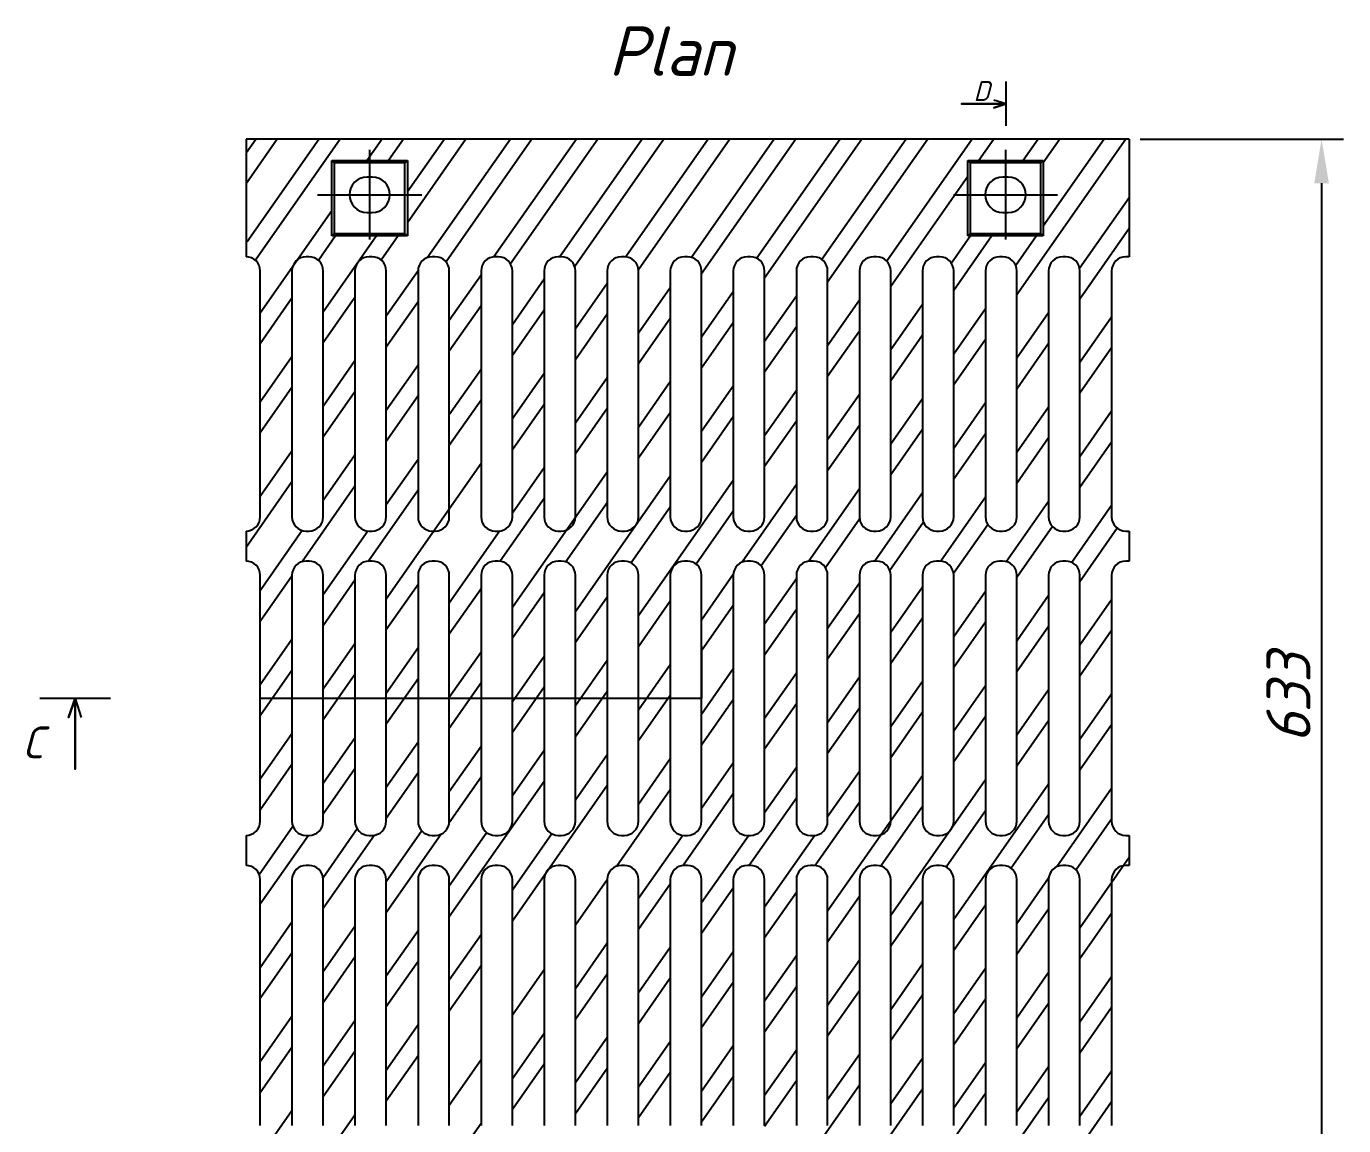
# Model space of a CAD drawing. Header units: millimetres. Extents: x 29006 to 29645, y 5570 to 5801.
# Drawn here: x 29005.7 to 29080.3, y 5605.8 to 5668.1 of the extents above; entities that cross this region are included whole.
import ezdxf

# ---------------------------------------------------------------- set-up
doc = ezdxf.new("R2010")
doc.units = ezdxf.units.MM
doc.linetypes.add('CENTER', pattern=[50.8, 31.75, -6.35, 6.35, -6.35])
doc.styles.add('GOST-2.304_Type-B_italic', font='')
doc.styles.get('GOST-2.304_Type-B_italic').set_extended_font_data('GOST Common', italic=True)
doc.dimstyles.new('ISO-25', dxfattribs={"dimtxt": 2.5, "dimasz": 2.5, "dimexe": 1.25, "dimexo": 0.625, "dimtad": 1, "dimtoh": 1, "dimtxsty": 'GOST-2.304_Type-B_italic', "dimcen": 2.5, "dimadec": 0, "dimazin": 0, "dimtfac": 1, "dimtmove": 0, "dimatfit": 3, "dimfxl": 1, "dimarcsym": 0})

# ---------------------------------------------------------------- blocks, each defined once
blk = doc.blocks.new('*D26')
at = {"color": 0, "lineweight": -2, "transparency": 16777216}
for p, q in [((29068.792, 5661.698), (29080.313, 5661.698)), ((29079.063, 5659.198), (29079.063, 5600.898)), ((29068.792, 5598.398), (29080.313, 5598.398))]:
    blk.add_line(p, q, dxfattribs=at)
at = {"color": 0, "transparency": 16777216}
for points in [[(29078.647, 5659.198), (29079.48, 5659.198), (29079.063, 5661.698)], [(29078.647, 5600.898), (29079.48, 5600.898), (29079.063, 5598.398)]]:
    blk.add_solid(points, dxfattribs=at)
at = {"layer": 'Defpoints', "color": 0, "transparency": 16777216}
for p in [(29068.167, 5661.698), (29068.167, 5598.398), (29079.063, 5598.398)]:
    blk.add_point(p, dxfattribs=at)
at = {"color": 0, "transparency": 16777216, "insert": (29077.188, 5630.048), "char_height": 2.5, "attachment_point": 5, "rotation": 90, "style": 'GOST-2.304_Type-B_italic'}
blk.add_mtext('633', dxfattribs=at)

msp = doc.modelspace()

# ---------------------------------------------------------------- linework, layer by layer
at = {"color": 0, "linetype": 'Continuous'}
for p, q in [((29018.167, 5661.698), (29018.167, 5655.038)), ((29068.167, 5661.698), (29018.167, 5661.698)), ((29068.167, 5661.698), (29068.167, 5655.038)), ((29023.031, 5660.484), (29027.303, 5660.484)), ((29023.031, 5656.212), (29023.031, 5660.484)), ((29023.167, 5660.348), (29023.031, 5660.484)), ((29023.167, 5660.348), (29023.167, 5656.348)), ((29027.167, 5660.348), (29023.167, 5660.348)), ((29027.303, 5660.484), (29027.167, 5660.348)), ((29027.167, 5656.348), (29027.167, 5660.348)), ((29027.303, 5660.484), (29027.303, 5656.212)), ((29059.031, 5660.484), (29063.304, 5660.484)), ((29059.031, 5656.212), (29059.031, 5660.484)), ((29059.167, 5660.348), (29059.031, 5660.484)), ((29059.167, 5660.348), (29059.167, 5656.348)), ((29063.167, 5660.348), (29059.167, 5660.348)), ((29063.304, 5660.484), (29063.167, 5660.348)), ((29063.167, 5656.348), (29063.167, 5660.348)), ((29063.304, 5660.484), (29063.304, 5656.212)), ((29025.317, 5659.547), (29025.017, 5659.547)), ((29061.317, 5659.547), (29061.017, 5659.547)), ((29025.017, 5657.547), (29025.317, 5657.547)), ((29061.017, 5657.547), (29061.317, 5657.547)), ((29023.167, 5656.348), (29023.031, 5656.212)), ((29027.303, 5656.212), (29023.031, 5656.212)), ((29023.167, 5656.348), (29027.167, 5656.348)), ((29027.303, 5656.212), (29027.167, 5656.348)), ((29059.167, 5656.348), (29059.031, 5656.212)), ((29063.304, 5656.212), (29059.031, 5656.212)), ((29059.167, 5656.348), (29063.167, 5656.348)), ((29063.304, 5656.212), (29063.167, 5656.348)), ((29021.737, 5655.038), (29021.567, 5655.038)), ((29025.307, 5655.038), (29025.137, 5655.038)), ((29028.877, 5655.038), (29028.707, 5655.038)), ((29032.447, 5655.038), (29032.277, 5655.038)), ((29036.017, 5655.038), (29035.847, 5655.038)), ((29039.587, 5655.038), (29039.417, 5655.038)), ((29043.157, 5655.038), (29042.987, 5655.038)), ((29046.727, 5655.038), (29046.557, 5655.038)), ((29050.297, 5655.038), (29050.127, 5655.038)), ((29053.867, 5655.038), (29053.697, 5655.038)), ((29057.437, 5655.038), (29057.267, 5655.038)), ((29061.007, 5655.038), (29060.837, 5655.038)), ((29064.577, 5655.038), (29064.407, 5655.038)), ((29068.147, 5655.038), (29067.977, 5655.038)), ((29018.967, 5640.308), (29018.967, 5654.238)), ((29020.767, 5654.238), (29020.767, 5640.308)), ((29022.537, 5640.308), (29022.537, 5654.238)), ((29024.337, 5654.238), (29024.337, 5640.308)), ((29026.107, 5640.308), (29026.107, 5654.238)), ((29027.907, 5654.238), (29027.907, 5640.308)), ((29029.677, 5640.308), (29029.677, 5654.238)), ((29031.477, 5654.238), (29031.477, 5640.308)), ((29033.247, 5640.308), (29033.247, 5654.238)), ((29035.047, 5654.238), (29035.047, 5640.308)), ((29036.817, 5640.308), (29036.817, 5654.238)), ((29038.617, 5654.238), (29038.617, 5640.308)), ((29040.387, 5640.308), (29040.387, 5654.238)), ((29042.187, 5654.238), (29042.187, 5640.308)), ((29043.957, 5640.308), (29043.957, 5654.238)), ((29045.757, 5654.238), (29045.757, 5640.308)), ((29047.527, 5640.308), (29047.527, 5654.238)), ((29049.327, 5654.238), (29049.327, 5640.308)), ((29051.097, 5640.308), (29051.097, 5654.238)), ((29052.897, 5654.238), (29052.897, 5640.308)), ((29054.667, 5640.308), (29054.667, 5654.238)), ((29056.467, 5654.238), (29056.467, 5640.308)), ((29058.237, 5640.308), (29058.237, 5654.238)), ((29060.037, 5654.238), (29060.037, 5640.308)), ((29061.807, 5640.308), (29061.807, 5654.238)), ((29063.607, 5654.238), (29063.607, 5640.308)), ((29065.377, 5640.308), (29065.377, 5654.238)), ((29067.177, 5654.238), (29067.177, 5640.308)), ((29018.167, 5639.508), (29018.167, 5637.808)), ((29021.567, 5639.508), (29021.737, 5639.508)), ((29025.137, 5639.508), (29025.307, 5639.508)), ((29028.707, 5639.508), (29028.877, 5639.508)), ((29032.277, 5639.508), (29032.447, 5639.508)), ((29035.847, 5639.508), (29036.017, 5639.508)), ((29039.417, 5639.508), (29039.587, 5639.508)), ((29042.987, 5639.508), (29043.157, 5639.508)), ((29046.557, 5639.508), (29046.727, 5639.508)), ((29050.127, 5639.508), (29050.297, 5639.508)), ((29053.697, 5639.508), (29053.867, 5639.508)), ((29057.267, 5639.508), (29057.437, 5639.508)), ((29060.837, 5639.508), (29061.007, 5639.508)), ((29064.407, 5639.508), (29064.577, 5639.508)), ((29067.977, 5639.508), (29068.147, 5639.508)), ((29068.167, 5639.508), (29068.167, 5637.808)), ((29021.737, 5637.808), (29021.567, 5637.808)), ((29025.307, 5637.808), (29025.137, 5637.808)), ((29028.877, 5637.808), (29028.707, 5637.808)), ((29032.447, 5637.808), (29032.277, 5637.808)), ((29036.017, 5637.808), (29035.847, 5637.808)), ((29039.587, 5637.808), (29039.417, 5637.808)), ((29043.157, 5637.808), (29042.987, 5637.808)), ((29046.727, 5637.808), (29046.557, 5637.808)), ((29050.297, 5637.808), (29050.127, 5637.808)), ((29053.867, 5637.808), (29053.697, 5637.808)), ((29057.437, 5637.808), (29057.267, 5637.808)), ((29061.007, 5637.808), (29060.837, 5637.808)), ((29064.577, 5637.808), (29064.407, 5637.808)), ((29068.147, 5637.808), (29067.977, 5637.808)), ((29018.967, 5623.078), (29018.967, 5637.008)), ((29020.767, 5637.008), (29020.767, 5623.078)), ((29022.537, 5623.078), (29022.537, 5637.008)), ((29024.337, 5637.008), (29024.337, 5623.078)), ((29026.107, 5623.078), (29026.107, 5637.008)), ((29027.907, 5637.008), (29027.907, 5623.078)), ((29029.677, 5623.078), (29029.677, 5637.008)), ((29031.477, 5637.008), (29031.477, 5623.078)), ((29033.247, 5623.078), (29033.247, 5637.008)), ((29035.047, 5637.008), (29035.047, 5623.078)), ((29036.817, 5623.078), (29036.817, 5637.008)), ((29038.617, 5637.008), (29038.617, 5623.078)), ((29040.387, 5623.078), (29040.387, 5637.008)), ((29042.187, 5637.008), (29042.187, 5623.078)), ((29043.957, 5623.078), (29043.957, 5637.008)), ((29045.757, 5637.008), (29045.757, 5623.078)), ((29047.527, 5623.078), (29047.527, 5637.008)), ((29049.327, 5637.008), (29049.327, 5623.078)), ((29051.097, 5623.078), (29051.097, 5637.008)), ((29052.897, 5637.008), (29052.897, 5623.078)), ((29054.667, 5623.078), (29054.667, 5637.008)), ((29056.467, 5637.008), (29056.467, 5623.078)), ((29058.237, 5623.078), (29058.237, 5637.008)), ((29060.037, 5637.008), (29060.037, 5623.078)), ((29061.807, 5623.078), (29061.807, 5637.008)), ((29063.607, 5637.008), (29063.607, 5623.078)), ((29065.377, 5623.078), (29065.377, 5637.008)), ((29067.177, 5637.008), (29067.177, 5623.078)), ((29018.167, 5622.278), (29018.167, 5620.578)), ((29021.567, 5622.278), (29021.737, 5622.278)), ((29025.137, 5622.278), (29025.307, 5622.278)), ((29028.707, 5622.278), (29028.877, 5622.278)), ((29032.277, 5622.278), (29032.447, 5622.278)), ((29035.847, 5622.278), (29036.017, 5622.278)), ((29039.417, 5622.278), (29039.587, 5622.278)), ((29042.987, 5622.278), (29043.157, 5622.278)), ((29046.557, 5622.278), (29046.727, 5622.278)), ((29050.127, 5622.278), (29050.297, 5622.278)), ((29053.697, 5622.278), (29053.867, 5622.278)), ((29057.267, 5622.278), (29057.437, 5622.278)), ((29060.837, 5622.278), (29061.007, 5622.278)), ((29064.407, 5622.278), (29064.577, 5622.278)), ((29067.977, 5622.278), (29068.147, 5622.278)), ((29068.167, 5622.278), (29068.167, 5620.578)), ((29021.737, 5620.578), (29021.567, 5620.578)), ((29025.307, 5620.578), (29025.137, 5620.578)), ((29028.877, 5620.578), (29028.707, 5620.578)), ((29032.447, 5620.578), (29032.277, 5620.578)), ((29036.017, 5620.578), (29035.847, 5620.578)), ((29039.587, 5620.578), (29039.417, 5620.578)), ((29043.157, 5620.578), (29042.987, 5620.578)), ((29046.727, 5620.578), (29046.557, 5620.578)), ((29050.297, 5620.578), (29050.127, 5620.578)), ((29053.867, 5620.578), (29053.697, 5620.578)), ((29057.437, 5620.578), (29057.267, 5620.578)), ((29061.007, 5620.578), (29060.837, 5620.578)), ((29064.577, 5620.578), (29064.407, 5620.578)), ((29068.147, 5620.578), (29067.977, 5620.578)), ((29018.967, 5605.848), (29018.967, 5619.778)), ((29020.767, 5619.778), (29020.767, 5605.848)), ((29022.537, 5605.848), (29022.537, 5619.778)), ((29024.337, 5619.778), (29024.337, 5605.848)), ((29026.107, 5605.848), (29026.107, 5619.778)), ((29027.907, 5619.778), (29027.907, 5605.848)), ((29029.677, 5605.848), (29029.677, 5619.778)), ((29031.477, 5619.778), (29031.477, 5605.848)), ((29033.247, 5605.848), (29033.247, 5619.778)), ((29035.047, 5619.778), (29035.047, 5605.848)), ((29036.817, 5605.848), (29036.817, 5619.778)), ((29038.617, 5619.778), (29038.617, 5605.848)), ((29040.387, 5605.848), (29040.387, 5619.778)), ((29042.187, 5619.778), (29042.187, 5605.848)), ((29043.957, 5605.848), (29043.957, 5619.778)), ((29045.757, 5619.778), (29045.757, 5605.848)), ((29047.527, 5605.848), (29047.527, 5619.778)), ((29049.327, 5619.778), (29049.327, 5605.848)), ((29051.097, 5605.848), (29051.097, 5619.778)), ((29052.897, 5619.778), (29052.897, 5605.848)), ((29054.667, 5605.848), (29054.667, 5619.778)), ((29056.467, 5619.778), (29056.467, 5605.848)), ((29058.237, 5605.848), (29058.237, 5619.778)), ((29060.037, 5619.778), (29060.037, 5605.848)), ((29061.807, 5605.848), (29061.807, 5619.778)), ((29063.607, 5619.778), (29063.607, 5605.848)), ((29065.377, 5605.848), (29065.377, 5619.778)), ((29067.177, 5619.778), (29067.177, 5605.848))]:
    msp.add_line(p, q, dxfattribs=at)
at = {"color": 0}
for p, q in [((29019.935, 5661.698), (29018.167, 5659.173)), ((29018.167, 5660.917), (29018.714, 5661.698)), ((29018.223, 5655.897), (29022.285, 5661.698)), ((29023.506, 5661.698), (29018.7, 5654.835)), ((29025.006, 5660.484), (29025.856, 5661.698)), ((29027.077, 5661.698), (29026.227, 5660.484)), ((29029.397, 5661.698), (29027.303, 5658.709)), ((29030.617, 5661.698), (29027.303, 5656.965)), ((29033.133, 5661.698), (29028.436, 5654.991)), ((29034.354, 5661.698), (29029.49, 5654.752)), ((29036.869, 5661.698), (29032.203, 5655.035)), ((29038.09, 5661.698), (29033.143, 5654.633)), ((29040.605, 5661.698), (29035.942, 5655.038)), ((29041.826, 5661.698), (29036.777, 5654.488)), ((29044.342, 5661.698), (29039.675, 5655.033)), ((29045.562, 5661.698), (29040.385, 5654.303)), ((29048.078, 5661.698), (29043.39, 5655.003)), ((29049.299, 5661.698), (29043.957, 5654.07)), ((29051.814, 5661.698), (29047.09, 5654.951)), ((29053.035, 5661.698), (29047.527, 5653.832)), ((29055.55, 5661.698), (29050.776, 5654.879)), ((29056.771, 5661.698), (29051.097, 5653.595)), ((29059.287, 5661.698), (29054.448, 5654.788)), ((29060.508, 5661.698), (29059.658, 5660.484)), ((29067.98, 5661.698), (29061.807, 5652.882)), ((29063.023, 5661.698), (29062.173, 5660.484)), ((29064.244, 5661.698), (29063.304, 5660.355)), ((29066.759, 5661.698), (29063.304, 5656.763)), ((29059.031, 5659.589), (29054.667, 5653.357)), ((29068.167, 5658.373), (29065.366, 5654.372)), ((29018.967, 5651.86), (29023.031, 5657.663)), ((29068.167, 5656.629), (29065.377, 5652.645)), ((29023.236, 5656.212), (29022.271, 5654.834)), ((29025.555, 5656.212), (29022.537, 5651.902)), ((29026.776, 5656.212), (29025.822, 5654.85)), ((29059.182, 5656.212), (29058.106, 5654.676)), ((29060.402, 5656.212), (29058.237, 5653.12)), ((29062.918, 5656.212), (29061.748, 5654.541)), ((29027.907, 5654.235), (29026.107, 5651.665)), ((29031.477, 5653.998), (29029.677, 5651.427)), ((29035.047, 5653.76), (29033.247, 5651.19)), ((29038.617, 5653.523), (29036.817, 5650.952)), ((29024.337, 5652.729), (29022.537, 5650.159)), ((29042.187, 5653.285), (29040.387, 5650.715)), ((29045.757, 5653.048), (29043.957, 5650.477)), ((29049.327, 5652.81), (29047.527, 5650.24)), ((29020.767, 5652.687), (29018.967, 5650.116)), ((29027.907, 5652.492), (29026.107, 5649.921)), ((29031.477, 5652.254), (29029.677, 5649.684)), ((29035.047, 5652.017), (29033.247, 5649.446)), ((29052.897, 5652.573), (29051.097, 5650.002)), ((29056.467, 5652.335), (29054.667, 5649.765)), ((29060.037, 5652.098), (29058.237, 5649.527)), ((29038.617, 5651.779), (29036.817, 5649.209)), ((29042.187, 5651.542), (29040.387, 5648.971)), ((29045.757, 5651.304), (29043.957, 5648.734)), ((29063.607, 5651.86), (29061.807, 5649.29)), ((29067.177, 5651.623), (29065.377, 5649.052)), ((29049.327, 5651.067), (29047.527, 5648.496)), ((29052.897, 5650.829), (29051.097, 5648.259)), ((29056.467, 5650.592), (29054.667, 5648.021)), ((29060.037, 5650.355), (29058.237, 5647.784)), ((29063.607, 5650.117), (29061.807, 5647.546)), ((29067.177, 5649.88), (29065.377, 5647.309)), ((29020.767, 5649.374), (29018.967, 5646.804)), ((29024.337, 5649.137), (29022.537, 5646.566)), ((29027.907, 5648.899), (29026.107, 5646.329)), ((29031.477, 5648.662), (29029.677, 5646.091)), ((29035.047, 5648.424), (29033.247, 5645.854)), ((29020.767, 5647.631), (29018.967, 5645.06)), ((29038.617, 5648.187), (29036.817, 5645.616)), ((29042.187, 5647.949), (29040.387, 5645.379)), ((29045.757, 5647.712), (29043.957, 5645.141)), ((29024.337, 5647.393), (29022.537, 5644.823)), ((29027.907, 5647.156), (29026.107, 5644.585)), ((29031.477, 5646.918), (29029.677, 5644.348)), ((29049.327, 5647.474), (29047.527, 5644.904)), ((29052.897, 5647.237), (29051.097, 5644.666)), ((29056.467, 5646.999), (29054.667, 5644.429)), ((29060.037, 5646.762), (29058.237, 5644.191)), ((29035.047, 5646.681), (29033.247, 5644.11)), ((29038.617, 5646.443), (29036.817, 5643.873)), ((29042.187, 5646.206), (29040.387, 5643.635)), ((29063.607, 5646.525), (29061.807, 5643.954)), ((29067.177, 5646.287), (29065.377, 5643.716)), ((29045.757, 5645.968), (29043.957, 5643.398)), ((29049.327, 5645.731), (29047.527, 5643.16)), ((29052.897, 5645.493), (29051.097, 5642.923)), ((29056.467, 5645.256), (29054.667, 5642.685)), ((29060.037, 5645.019), (29058.237, 5642.448)), ((29063.607, 5644.781), (29061.807, 5642.21)), ((29067.177, 5644.544), (29065.377, 5641.973)), ((29020.767, 5644.038), (29018.967, 5641.468)), ((29024.337, 5643.801), (29022.537, 5641.23)), ((29027.907, 5643.563), (29026.107, 5640.993)), ((29031.477, 5643.326), (29026.107, 5635.657)), ((29035.047, 5643.088), (29033.247, 5640.518)), ((29020.767, 5642.295), (29018.167, 5638.582)), ((29038.617, 5642.851), (29033.247, 5635.182)), ((29042.187, 5642.613), (29036.817, 5634.944)), ((29045.757, 5642.376), (29040.387, 5634.707)), ((29024.337, 5642.057), (29021.338, 5637.775)), ((29027.907, 5641.82), (29025.097, 5637.807)), ((29049.327, 5642.138), (29046.253, 5637.748)), ((29052.897, 5641.901), (29050.027, 5637.802)), ((29056.467, 5641.664), (29053.768, 5637.808)), ((29035.047, 5641.345), (29032.565, 5637.799)), ((29038.617, 5641.107), (29036.277, 5637.765)), ((29042.187, 5640.87), (29039.974, 5637.709)), ((29060.037, 5641.426), (29057.502, 5637.805)), ((29063.607, 5641.189), (29061.22, 5637.779)), ((29067.177, 5640.951), (29064.922, 5637.73)), ((29045.757, 5640.632), (29043.657, 5637.633)), ((29049.327, 5640.395), (29047.327, 5637.538)), ((29052.909, 5640.174), (29050.982, 5637.422)), ((29021.352, 5639.538), (29018.967, 5636.132)), ((29025.07, 5639.511), (29022.537, 5635.894)), ((29032.544, 5639.514), (29029.677, 5635.419)), ((29056.527, 5640.005), (29054.619, 5637.281)), ((29060.168, 5639.87), (29058.232, 5637.104)), ((29063.826, 5639.758), (29061.807, 5636.874)), ((29067.499, 5639.667), (29065.377, 5636.637)), ((29020.767, 5636.959), (29018.967, 5634.388)), ((29024.337, 5636.721), (29022.537, 5634.151)), ((29027.907, 5636.484), (29026.107, 5633.913)), ((29045.758, 5637.041), (29043.957, 5634.469)), ((29049.327, 5636.802), (29047.527, 5634.232)), ((29052.897, 5636.565), (29051.097, 5633.994)), ((29056.467, 5636.328), (29054.667, 5633.757)), ((29031.477, 5636.246), (29029.677, 5633.676)), ((29035.047, 5636.009), (29033.247, 5633.438)), ((29038.617, 5635.771), (29036.817, 5633.201)), ((29060.037, 5636.09), (29058.237, 5633.519)), ((29063.607, 5635.853), (29061.807, 5633.282)), ((29067.177, 5635.615), (29065.377, 5633.044)), ((29042.187, 5635.534), (29040.387, 5632.963)), ((29045.757, 5635.297), (29043.957, 5632.726)), ((29049.327, 5635.059), (29047.527, 5632.488)), ((29052.897, 5634.822), (29051.097, 5632.251)), ((29056.467, 5634.584), (29054.667, 5632.013)), ((29060.037, 5634.347), (29058.237, 5631.776)), ((29063.607, 5634.109), (29061.807, 5631.538)), ((29020.767, 5633.366), (29018.967, 5630.796)), ((29067.177, 5633.872), (29065.377, 5631.301)), ((29024.337, 5633.129), (29022.537, 5630.558)), ((29027.907, 5632.891), (29026.107, 5630.321)), ((29031.477, 5632.654), (29029.677, 5630.083)), ((29043.967, 5630.048), (29043.967, 5632.976)), ((29035.047, 5632.416), (29033.247, 5629.846)), ((29038.617, 5632.179), (29036.817, 5629.608)), ((29042.187, 5631.941), (29040.387, 5629.371)), ((29020.767, 5631.623), (29018.967, 5629.052)), ((29024.337, 5631.385), (29022.537, 5628.815)), ((29027.907, 5631.148), (29026.107, 5628.577)), ((29045.757, 5631.704), (29043.957, 5629.133)), ((29049.327, 5631.467), (29047.527, 5628.896)), ((29052.897, 5631.229), (29051.097, 5628.658)), ((29031.477, 5630.91), (29029.677, 5628.34)), ((29035.047, 5630.673), (29033.247, 5628.102)), ((29038.617, 5630.435), (29036.817, 5627.865)), ((29056.467, 5630.992), (29054.667, 5628.421)), ((29060.037, 5630.754), (29058.237, 5628.183)), ((29063.607, 5630.517), (29061.807, 5627.946)), ((29018.967, 5630.048), (29043.967, 5630.048)), ((29042.187, 5630.198), (29040.387, 5627.627)), ((29045.757, 5629.961), (29043.957, 5627.39)), ((29049.327, 5629.723), (29047.527, 5627.152)), ((29067.177, 5630.279), (29065.377, 5627.708)), ((29052.897, 5629.486), (29051.097, 5626.915)), ((29056.467, 5629.248), (29054.667, 5626.677)), ((29060.037, 5629.011), (29058.237, 5626.44)), ((29063.607, 5628.773), (29061.807, 5626.203)), ((29067.177, 5628.536), (29065.377, 5625.965)), ((29020.767, 5628.03), (29018.967, 5625.46)), ((29024.337, 5627.793), (29022.537, 5625.222)), ((29027.907, 5627.555), (29026.107, 5624.985)), ((29031.477, 5627.318), (29029.677, 5624.747)), ((29035.047, 5627.08), (29033.247, 5624.51)), ((29038.617, 5626.843), (29036.817, 5624.272)), ((29020.767, 5626.287), (29018.967, 5623.716)), ((29024.337, 5626.049), (29022.537, 5623.479)), ((29042.187, 5626.605), (29040.387, 5624.035)), ((29045.757, 5626.368), (29043.957, 5623.797)), ((29049.327, 5626.131), (29047.527, 5623.56)), ((29052.897, 5625.893), (29051.097, 5623.322)), ((29027.907, 5625.812), (29026.107, 5623.241)), ((29031.477, 5625.574), (29029.673, 5622.998)), ((29035.047, 5625.337), (29029.677, 5617.668)), ((29056.467, 5625.656), (29051.097, 5617.986)), ((29060.037, 5625.418), (29054.667, 5617.749)), ((29063.607, 5625.181), (29058.237, 5617.512)), ((29038.617, 5625.1), (29033.247, 5617.43)), ((29042.187, 5624.862), (29039.157, 5620.535)), ((29045.757, 5624.625), (29042.922, 5620.575)), ((29049.327, 5624.387), (29046.66, 5620.578)), ((29067.177, 5624.943), (29064.068, 5620.502)), ((29052.897, 5624.15), (29050.392, 5620.572)), ((29056.467, 5623.912), (29054.107, 5620.541)), ((29060.037, 5623.675), (29057.806, 5620.488)), ((29063.607, 5623.437), (29061.491, 5620.415)), ((29067.177, 5623.2), (29065.163, 5620.323)), ((29020.826, 5622.778), (29018.918, 5620.054)), ((29021.696, 5622.278), (29018.967, 5618.38)), ((29024.467, 5622.642), (29022.531, 5619.877)), ((29025.441, 5622.289), (29022.537, 5618.143)), ((29028.125, 5622.53), (29026.107, 5619.649)), ((29029.225, 5622.357), (29026.107, 5617.905)), ((29031.797, 5622.438), (29029.677, 5619.411)), ((29035.482, 5622.366), (29033.247, 5619.174)), ((29042.897, 5622.283), (29040.387, 5618.699)), ((29046.63, 5622.278), (29043.957, 5618.461)), ((29050.368, 5622.281), (29047.527, 5618.224)), ((29068.167, 5621.021), (29065.377, 5617.037)), ((29038.617, 5619.764), (29036.817, 5617.193)), ((29042.187, 5619.526), (29040.387, 5616.955)), ((29045.757, 5619.289), (29043.957, 5616.718)), ((29063.61, 5619.849), (29061.807, 5617.274)), ((29049.327, 5619.051), (29047.527, 5616.48)), ((29052.897, 5618.814), (29051.097, 5616.243)), ((29056.467, 5618.576), (29054.667, 5616.006)), ((29060.037, 5618.339), (29058.237, 5615.768)), ((29063.607, 5618.101), (29061.807, 5615.531)), ((29067.177, 5617.864), (29065.377, 5615.293)), ((29020.767, 5617.358), (29018.967, 5614.788)), ((29024.337, 5617.121), (29022.537, 5614.55)), ((29027.907, 5616.883), (29026.107, 5614.313)), ((29031.477, 5616.646), (29029.677, 5614.075)), ((29038.617, 5616.171), (29036.817, 5613.6)), ((29020.767, 5615.615), (29018.967, 5613.044)), ((29042.187, 5615.934), (29040.387, 5613.363)), ((29045.757, 5615.696), (29043.957, 5613.125)), ((29049.327, 5615.459), (29047.527, 5612.888)), ((29024.337, 5615.377), (29022.537, 5612.807)), ((29027.907, 5615.14), (29026.107, 5612.569)), ((29031.477, 5614.903), (29029.677, 5612.332)), ((29052.897, 5615.221), (29051.097, 5612.65)), ((29056.467, 5614.984), (29054.667, 5612.413)), ((29060.037, 5614.746), (29058.237, 5612.176)), ((29035.047, 5614.665), (29033.247, 5612.094)), ((29038.617, 5614.428), (29036.817, 5611.857)), ((29042.187, 5614.19), (29040.387, 5611.619)), ((29045.757, 5613.953), (29043.957, 5611.382)), ((29063.607, 5614.509), (29061.807, 5611.938)), ((29067.177, 5614.271), (29065.377, 5611.701)), ((29049.327, 5613.715), (29047.527, 5611.144)), ((29052.897, 5613.478), (29051.097, 5610.907)), ((29056.467, 5613.24), (29054.667, 5610.67)), ((29060.037, 5613.003), (29058.237, 5610.432)), ((29063.607, 5612.765), (29061.807, 5610.195)), ((29067.177, 5612.528), (29065.377, 5609.957)), ((29020.767, 5612.022), (29018.967, 5609.452)), ((29024.337, 5611.785), (29022.537, 5609.214)), ((29027.907, 5611.547), (29026.107, 5608.977)), ((29035.047, 5611.073), (29033.247, 5608.502)), ((29020.767, 5610.279), (29018.967, 5607.708)), ((29038.617, 5610.835), (29036.817, 5608.264)), ((29042.187, 5610.598), (29040.387, 5608.027)), ((29045.757, 5610.36), (29043.957, 5607.789)), ((29024.337, 5610.041), (29022.537, 5607.471)), ((29027.907, 5609.804), (29026.107, 5607.233)), ((29031.477, 5609.567), (29029.677, 5606.996)), ((29049.327, 5610.123), (29047.527, 5607.552)), ((29052.897, 5609.885), (29051.097, 5607.315)), ((29056.467, 5609.648), (29054.667, 5607.077)), ((29035.047, 5609.329), (29033.247, 5606.758)), ((29038.617, 5609.092), (29036.817, 5606.521)), ((29042.187, 5608.854), (29040.387, 5606.283)), ((29060.037, 5609.41), (29058.237, 5606.84)), ((29063.607, 5609.173), (29061.807, 5606.602)), ((29067.177, 5608.935), (29065.377, 5606.365)), ((29045.757, 5608.617), (29043.957, 5606.046)), ((29052.897, 5608.142), (29046.075, 5598.398)), ((29049.327, 5608.379), (29047.526, 5605.807)), ((29056.467, 5607.904), (29049.811, 5598.398)), ((29060.037, 5607.667), (29053.547, 5598.398)), ((29063.607, 5607.429), (29061.125, 5603.884)), ((29020.767, 5606.686), (29018.167, 5602.973)), ((29067.177, 5607.192), (29063.304, 5601.66)), ((29024.337, 5606.449), (29018.7, 5598.398)), ((29031.477, 5605.974), (29026.172, 5598.398))]:
    msp.add_line(p, q, dxfattribs=at)
at = {"color": 0, "linetype": 'CENTER', "ltscale": 0.5}
for p, q in [((29025.167, 5661.088), (29025.167, 5656.006)), ((29061.167, 5661.088), (29061.167, 5656.006)), ((29022.216, 5658.547), (29028.118, 5658.547)), ((29058.216, 5658.547), (29064.118, 5658.547))]:
    msp.add_line(p, q, dxfattribs=at)
at = {"color": 0, "linetype": 'ByBlock'}
for points in [[(29061.185, 5664.952), (29061.185, 5663.702), (29058.685, 5663.702), (29061.185, 5663.702), (29060.504, 5663.461), (29061.185, 5663.702), (29060.504, 5663.906)], [(29061.185, 5664.952), (29061.185, 5662.452)], [(29010.499, 5630.037), (29006.499, 5630.037)], [(29010.499, 5630.037), (29008.499, 5630.037), (29008.499, 5626.037), (29008.499, 5630.037), (29008.113, 5628.947), (29008.499, 5630.037), (29008.825, 5628.947)]]:
    msp.add_lwpolyline(points, dxfattribs=at)
at = {"color": 0, "linetype": 'Continuous'}
for centre, radius, start, end in [((29025.017, 5658.547), 1, 90, 270), ((29025.317, 5658.547), 1, 270, 90), ((29061.017, 5658.547), 1, 90, 270), ((29061.317, 5658.547), 1, 270, 90), ((29018.167, 5654.238), 0.8, 0, 90), ((29021.567, 5654.238), 0.8, 90, 180), ((29021.737, 5654.238), 0.8, 0, 90), ((29025.137, 5654.238), 0.8, 90, 180), ((29025.307, 5654.238), 0.8, 0, 90), ((29028.707, 5654.238), 0.8, 90, 180), ((29028.877, 5654.238), 0.8, 0, 90), ((29032.277, 5654.238), 0.8, 90, 180), ((29032.447, 5654.238), 0.8, 0, 90), ((29035.847, 5654.238), 0.8, 90, 180), ((29036.017, 5654.238), 0.8, 0, 90), ((29039.417, 5654.238), 0.8, 90, 180), ((29039.587, 5654.238), 0.8, 0, 90), ((29042.987, 5654.238), 0.8, 90, 180), ((29043.157, 5654.238), 0.8, 0, 90), ((29046.557, 5654.238), 0.8, 90, 180), ((29046.727, 5654.238), 0.8, 0, 90), ((29050.127, 5654.238), 0.8, 90, 180), ((29050.297, 5654.238), 0.8, 0, 90), ((29053.697, 5654.238), 0.8, 90, 180), ((29053.867, 5654.238), 0.8, 0, 90), ((29057.267, 5654.238), 0.8, 90, 180), ((29057.437, 5654.238), 0.8, 0, 90), ((29060.837, 5654.238), 0.8, 90, 180), ((29061.007, 5654.238), 0.8, 0, 90), ((29064.407, 5654.238), 0.8, 90, 180), ((29064.577, 5654.238), 0.8, 0, 90), ((29067.977, 5654.238), 0.8, 90, 180), ((29068.147, 5654.238), 0.8, 88.56746, 90), ((29018.167, 5640.308), 0.8, 270, 0), ((29021.567, 5640.308), 0.8, 180, 270), ((29021.737, 5640.308), 0.8, 270, 0), ((29025.137, 5640.308), 0.8, 180, 270), ((29025.307, 5640.308), 0.8, 270, 0), ((29028.707, 5640.308), 0.8, 180, 270), ((29028.877, 5640.308), 0.8, 270, 0), ((29032.277, 5640.308), 0.8, 180, 270), ((29032.447, 5640.308), 0.8, 270, 0), ((29035.847, 5640.308), 0.8, 180, 270), ((29036.017, 5640.308), 0.8, 270, 0), ((29039.417, 5640.308), 0.8, 180, 270), ((29039.587, 5640.308), 0.8, 270, 0), ((29042.987, 5640.308), 0.8, 180, 270), ((29043.157, 5640.308), 0.8, 270, 0), ((29046.557, 5640.308), 0.8, 180, 270), ((29046.727, 5640.308), 0.8, 270, 0), ((29050.127, 5640.308), 0.8, 180, 270), ((29050.297, 5640.308), 0.8, 270, 0), ((29053.697, 5640.308), 0.8, 180, 270), ((29053.867, 5640.308), 0.8, 270, 0), ((29057.267, 5640.308), 0.8, 180, 270), ((29057.437, 5640.308), 0.8, 270, 0), ((29060.837, 5640.308), 0.8, 180, 270), ((29061.007, 5640.308), 0.8, 270, 0), ((29064.407, 5640.308), 0.8, 180, 270), ((29064.577, 5640.308), 0.8, 270, 0), ((29067.977, 5640.308), 0.8, 180, 270), ((29068.147, 5640.308), 0.8, 270, 271.43254), ((29018.167, 5637.008), 0.8, 0, 90), ((29021.567, 5637.008), 0.8, 90, 180), ((29021.737, 5637.008), 0.8, 0, 90), ((29025.137, 5637.008), 0.8, 90, 180), ((29025.307, 5637.008), 0.8, 0, 90), ((29028.707, 5637.008), 0.8, 90, 180), ((29028.877, 5637.008), 0.8, 0, 90), ((29032.277, 5637.008), 0.8, 90, 180), ((29032.447, 5637.008), 0.8, 0, 90), ((29035.847, 5637.008), 0.8, 90, 180), ((29036.017, 5637.008), 0.8, 0, 90), ((29039.417, 5637.008), 0.8, 90, 180), ((29039.587, 5637.008), 0.8, 0, 90), ((29042.987, 5637.008), 0.8, 90, 180), ((29043.157, 5637.008), 0.8, 0, 90), ((29046.557, 5637.008), 0.8, 90, 180), ((29046.727, 5637.008), 0.8, 0, 90), ((29050.127, 5637.008), 0.8, 90, 180), ((29050.297, 5637.008), 0.8, 0, 90), ((29053.697, 5637.008), 0.8, 90, 180), ((29053.867, 5637.008), 0.8, 0, 90), ((29057.267, 5637.008), 0.8, 90, 180), ((29057.437, 5637.008), 0.8, 0, 90), ((29060.837, 5637.008), 0.8, 90, 180), ((29061.007, 5637.008), 0.8, 0, 90), ((29064.407, 5637.008), 0.8, 90, 180), ((29064.577, 5637.008), 0.8, 0, 90), ((29067.977, 5637.008), 0.8, 90, 180), ((29068.147, 5637.008), 0.8, 88.56746, 90), ((29018.167, 5623.078), 0.8, 270, 0), ((29021.567, 5623.078), 0.8, 180, 270), ((29021.737, 5623.078), 0.8, 270, 0), ((29025.137, 5623.078), 0.8, 180, 270), ((29025.307, 5623.078), 0.8, 270, 0), ((29028.707, 5623.078), 0.8, 180, 270), ((29028.877, 5623.078), 0.8, 270, 0), ((29032.277, 5623.078), 0.8, 180, 270), ((29032.447, 5623.078), 0.8, 270, 0), ((29035.847, 5623.078), 0.8, 180, 270), ((29036.017, 5623.078), 0.8, 270, 0), ((29039.417, 5623.078), 0.8, 180, 270), ((29039.587, 5623.078), 0.8, 270, 0), ((29042.987, 5623.078), 0.8, 180, 270), ((29043.157, 5623.078), 0.8, 270, 0), ((29046.557, 5623.078), 0.8, 180, 270), ((29046.727, 5623.078), 0.8, 270, 0), ((29050.127, 5623.078), 0.8, 180, 270), ((29050.297, 5623.078), 0.8, 270, 0), ((29053.697, 5623.078), 0.8, 180, 270), ((29053.867, 5623.078), 0.8, 270, 0), ((29057.267, 5623.078), 0.8, 180, 270), ((29057.437, 5623.078), 0.8, 270, 0), ((29060.837, 5623.078), 0.8, 180, 270), ((29061.007, 5623.078), 0.8, 270, 0), ((29064.407, 5623.078), 0.8, 180, 270), ((29064.577, 5623.078), 0.8, 270, 0), ((29067.977, 5623.078), 0.8, 180, 270), ((29068.147, 5623.078), 0.8, 270, 271.43254), ((29018.167, 5619.778), 0.8, 0, 90), ((29021.567, 5619.778), 0.8, 90, 180), ((29021.737, 5619.778), 0.8, 0, 90), ((29025.137, 5619.778), 0.8, 90, 180), ((29025.307, 5619.778), 0.8, 0, 90), ((29028.707, 5619.778), 0.8, 90, 180), ((29028.877, 5619.778), 0.8, 0, 90), ((29032.277, 5619.778), 0.8, 90, 180), ((29032.447, 5619.778), 0.8, 0, 90), ((29035.847, 5619.778), 0.8, 90, 180), ((29036.017, 5619.778), 0.8, 0, 90), ((29039.417, 5619.778), 0.8, 90, 180), ((29039.587, 5619.778), 0.8, 0, 90), ((29042.987, 5619.778), 0.8, 90, 180), ((29043.157, 5619.778), 0.8, 0, 90), ((29046.557, 5619.778), 0.8, 90, 180), ((29046.727, 5619.778), 0.8, 0, 90), ((29050.127, 5619.778), 0.8, 90, 180), ((29050.297, 5619.778), 0.8, 0, 90), ((29053.697, 5619.778), 0.8, 90, 180), ((29053.867, 5619.778), 0.8, 0, 90), ((29057.267, 5619.778), 0.8, 90, 180), ((29057.437, 5619.778), 0.8, 0, 90), ((29060.837, 5619.778), 0.8, 90, 180), ((29061.007, 5619.778), 0.8, 0, 90), ((29064.407, 5619.778), 0.8, 90, 180), ((29064.577, 5619.778), 0.8, 0, 90), ((29067.977, 5619.778), 0.8, 90, 180), ((29068.147, 5619.778), 0.8, 88.56746, 90)]:
    msp.add_arc(centre, radius, start, end, dxfattribs=at)

# ---------------------------------------------------------------- texts
at = {"color": 0, "style": 'GOST-2.304_Type-B_italic'}
for s, insert, char_height, attachment_point in [('Plan', (29038.684, 5668.078), 2.8, 1), (' D', (29060.28, 5664.984), 1.125, 3), (' C', (29004.38, 5628.447), 1.8, 1)]:
    msp.add_mtext_dynamic_manual_height_columns(s, width=21060, gutter_width=12.5, heights=[0], dxfattribs=dict(at, insert=insert, char_height=char_height, attachment_point=attachment_point))

# ---------------------------------------------------------------- dimensions: what is measured, and where the dimension line sits
at = {"color": 0}
dim = msp.add_linear_dim(base=(29079.063, 5598.398), p1=(29068.167, 5661.698), p2=(29068.167, 5598.398), angle=90, text='633', dimstyle='ISO-25', dxfattribs=at)
dim.commit()
dim.dimension.update_dxf_attribs({"geometry": '*D26', "text_midpoint": (29077.188, 5630.048)})

doc.saveas('drawing.dxf')
